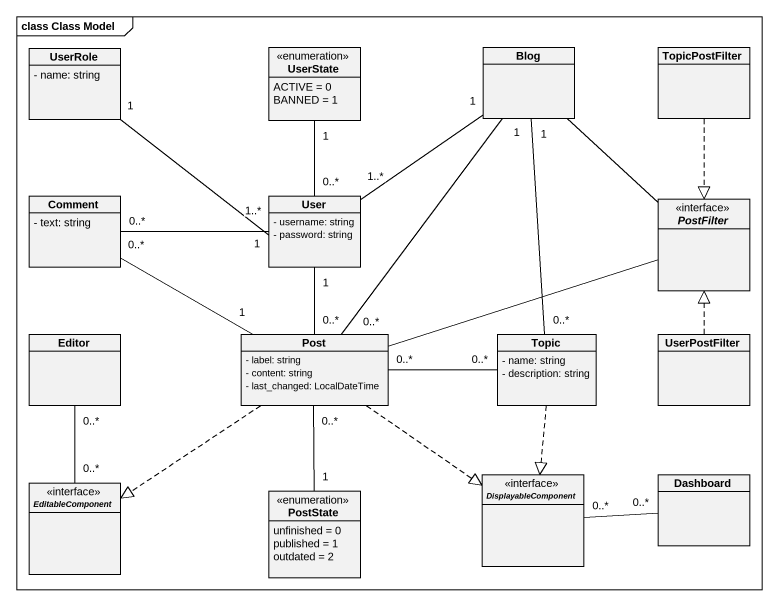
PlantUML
@startuml
mainframe class Class Model
hide circle
hide empty members
skinparam classAttributeIconSize 0
class UserRole {
  - name: string
}
enum UserState {
  ACTIVE = 0
  BANNED = 1
}
class Blog
class TopicPostFilter
class Comment {
  - text: string
}
class User {
  - username: string
  - password: string
}
interface PostFilter
class Editor
class Post {
  - label: string
  - content: string
  - last_changed: LocalDateTime
}
class Topic {
  - name: string
  - description: string
}
class UserPostFilter
interface EditableComponent
enum PostState {
  unfinished = 0
  published = 1
  outdated = 2
}
interface DisplayableComponent
class Dashboard
TopicPostFilter ..|> PostFilter
Comment "0..*" -right- "1" User
Comment "0..*" -right- "1" Post
User "1..*" -up- "1" UserRole
User "0..*" -up- "1" UserState
User "1..*" -up- "1" Blog
PostFilter -up- Blog
Editor "0..*" -- "0..*" EditableComponent
Post "0..*" -up- "1" Blog
Post "0..*" -up- "1" User
Post -right- PostFilter
Post "0..*" -right- "0..*" Topic
Post ..|> EditableComponent
Post ..|> DisplayableComponent
Topic "0..*" -up- "1" Blog
Topic ..|> DisplayableComponent
UserPostFilter .up.|> PostFilter
PostState "1" -up- "0..*" Post
Dashboard "0..*" -left- "0..*" DisplayableComponent
@enduml
